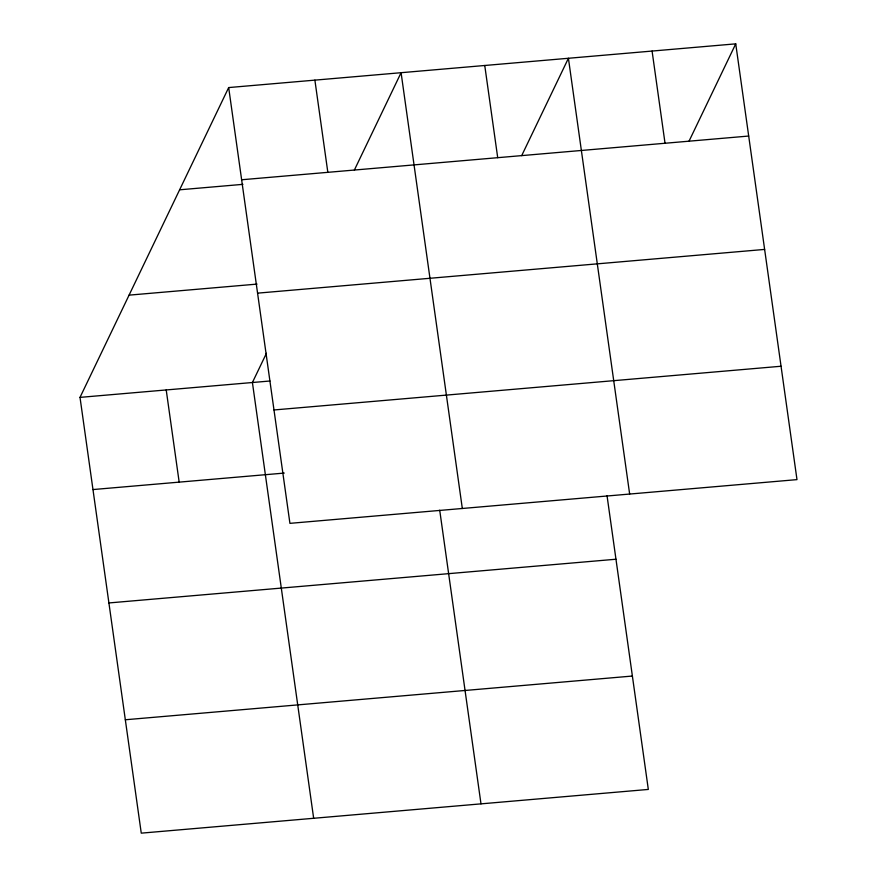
<?xml version="1.0" encoding="UTF-8"?>
<svg xmlns="http://www.w3.org/2000/svg" width="877" height="877" viewBox="0 0 877 877"><rect width="100%" height="100%" fill="white"/><g stroke="black" fill="none" stroke-linecap="round" stroke-linejoin="round"><path stroke-width="1.32" d="M607.048 495.79L648.322 789.432L141.263 833.15L80.015 397.38L228.678 87.568L735.737 43.85L796.985 479.62L289.925 523.35L228.678 87.568M266.433 353.299L252.412 382.515L313.659 818.285M354.363 170.072L401.085 72.703L462.322 508.485M521.683 155.646L568.417 58.277L629.653 494.058M689.015 141.219L735.737 43.85M241.635 179.763L748.695 136.045M179.621 189.805L242.929 184.345M129.072 295.143L257.027 284.104M257.575 293.148L764.634 249.419M80.015 397.38L269.952 381.002M273.986 409.965L781.056 366.246M92.973 489.563L284.258 473.076M108.901 602.948L615.961 559.23M125.323 719.765L632.383 676.046M652.082 51.063L665.029 143.258M484.751 65.49L497.708 157.685M439.717 510.217L480.991 803.858M314.887 80.136L327.834 172.33M166.213 389.947L179.171 482.131"/></g></svg>
